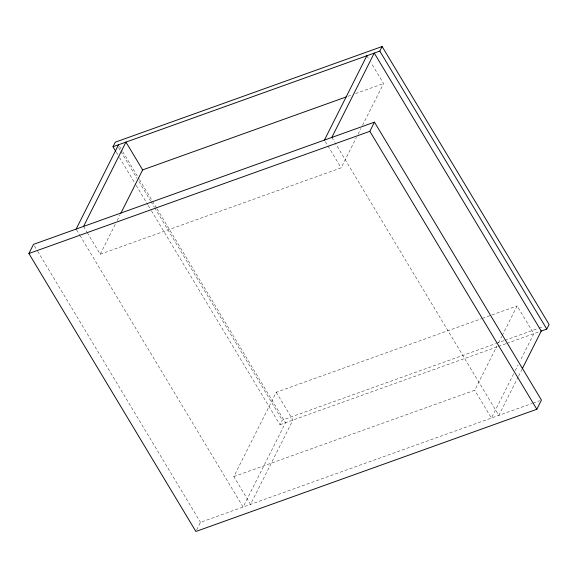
<?xml version="1.0" encoding="UTF-8"?>
<svg xmlns="http://www.w3.org/2000/svg" width="578" height="578" viewBox="0 0 578 578"><rect width="100%" height="100%" fill="white"/><g stroke="black" fill="none" stroke-linecap="round" stroke-linejoin="round"><path stroke-width="0.43" stroke-dasharray="2.89 2.17" d="M87.249 232.602L100.24 254.219L115.586 223.7M117.204 220.493L120.029 214.871M100.24 254.219L341.128 167.873L356.474 137.354M358.093 134.147L360.918 128.518M362.536 125.31L383.539 83.55L371.018 62.699M196.65 529.954L200.494 522.317L532.114 403.444M276.241 392.26L292.938 420.054L250.527 504.384L233.823 476.583L276.241 392.26L481.503 318.68M151.479 210.833L279.969 424.7L282.274 420.119L495.563 343.664M233.823 476.583L474.711 390.237L496.928 346.07M498.547 342.855L501.776 336.432M502.181 335.623L517.122 305.914L533.826 333.708L520.092 361.012M513.625 373.865L491.408 418.031L474.711 390.237M515.244 370.65L518.069 365.029M518.213 376.827L498.821 415.38L335.088 142.824M518.618 376.025L521.847 369.602M347.913 96.316L352.154 94.799M355.549 93.578L383.539 83.55M482.348 318.377L517.122 305.914M496.415 343.361L504.059 340.615M504.912 340.312L538.053 328.434M538.906 328.131L543.154 326.606M279.969 424.7L497.506 346.721M498.359 346.417L506.003 343.679M506.855 343.375L539.144 331.801M532.959 403.141L539.744 400.706M366.842 55.748L369.161 59.613M331.837 137.419L334.626 142.058M325.356 141.624L341.128 167.873M119.465 146.299L122.254 150.93M122.717 151.703L138.951 178.725M139.414 179.498L156.573 208.066M157.043 208.839L285.525 422.713L243.114 507.036L80.306 236.034M118.533 147.571L120.39 150.656M120.853 151.429L137.087 178.45M138.944 181.543L150.54 200.848M151.002 201.614L154.247 207.018M154.716 207.791L282.274 420.119M116.229 152.151L119.01 156.782M119.473 157.556L135.707 184.584M136.177 185.35L147.773 204.655M148.235 205.428L151.017 210.06M83.543 226.424L86.787 231.829M76.592 229.856L79.836 235.26M34.434 245.903L37.223 250.534M37.686 251.307L200.494 522.317"/><path stroke-width="0.87" d="M28.9 253.525L33.51 244.357L374.457 122.146L541.442 400.099L536.832 409.267L195.884 531.478L28.9 253.525L369.848 131.314L374.457 122.146M115.766 151.378L112.985 146.747L115.289 142.166L382.116 46.522L549.1 324.475L546.795 329.055L540.849 331.187M76.13 229.083L118.541 144.753M83.543 226.424L125.953 142.101L142.65 169.896L120.838 213.26M324.424 140.078L366.842 55.748M331.837 137.419L374.255 53.097L541.239 331.05L522.252 368.793M112.985 146.747L379.811 51.102L382.116 46.522M142.65 169.896L346.215 96.923M379.811 51.102L546.795 329.055M369.848 131.314L536.832 409.267"/></g></svg>
